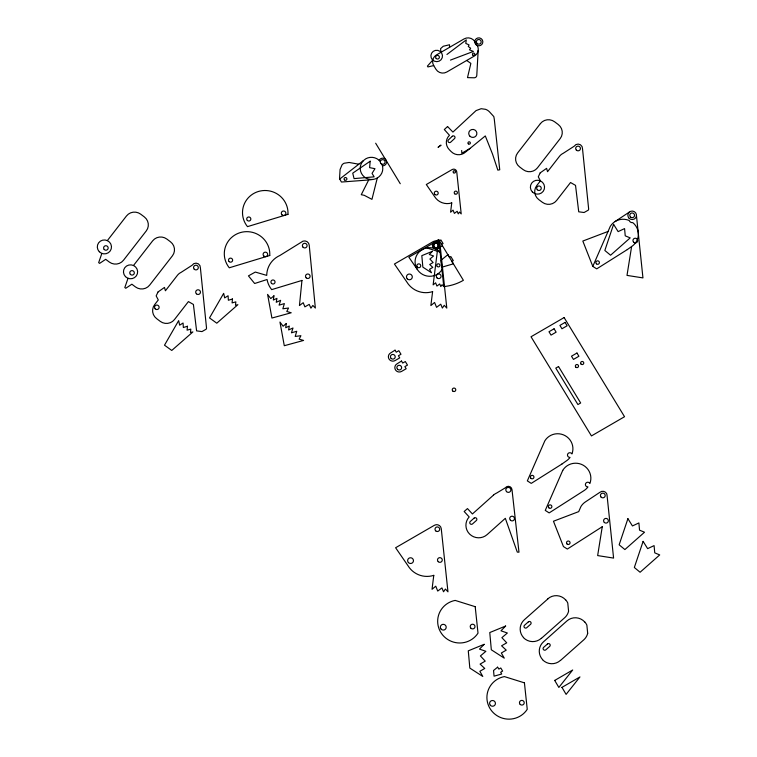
<?xml version="1.0" encoding="UTF-8"?>
<svg xmlns="http://www.w3.org/2000/svg" width="757" height="757" viewBox="0 0 757 757"><rect width="100%" height="100%" fill="white"/><g stroke="black" fill="none" stroke-linecap="round" stroke-linejoin="round"><path stroke-width="1.14" d="M449.507 47.36L449.544 44.758L443.242 46.253L440.565 48.666L440.953 52.328M438.786 239.818L433.136 284.897L435.606 282.815L436.931 286.061L439.722 283.97L440.801 286.553L442.06 284.717L443.763 286.572A47.852 46.915 14.1 0 0 463.388 280.308L438.644 239.524L434.13 242.354M627.345 249.564L596.705 268.877L592.797 266.379L610.293 226.343A15.131 14.837 14.1 0 1 629.218 220.495A3.198 3.142 14.1 0 0 632.757 222.615A15.131 14.837 14.1 0 1 631.612 246.536L627.004 275.397L642.948 277.904L636.467 215.707M381.907 164.193A11.308 11.09 14.1 0 1 377.289 178.009L371.952 199.356L364.249 195.315L361.269 194.71L368.659 179.986L341.426 182.04L339.533 178.69L340.073 169.511L342.041 164.865A6.51 6.378 14.1 0 1 344.132 163.238L349.147 162.471L358.79 164.212M101.864 253.415L98.665 262.641L99.631 263.37L105.706 259.32L109.282 262.026A10.163 9.964 14.1 0 0 123.505 260.228L146.281 230.904A10.163 9.964 14.1 0 0 144.322 216.909L140.698 214.174A10.163 9.964 14.1 0 0 126.476 215.972L107.343 240.612M128.028 278.311L124.82 287.528L125.785 288.256L131.869 284.206L135.437 286.912A10.163 9.964 14.1 0 0 149.659 285.124L172.445 255.79A10.163 9.964 14.1 0 0 170.476 241.795L166.862 239.07A10.163 9.964 14.1 0 0 152.63 240.868L133.497 265.499M432.749 60.106L427.431 66.096L427.932 66.938L433.704 65.566A7.892 7.731 14.1 0 1 436.411 54.968L464.06 38.919A7.892 7.731 14.1 0 1 474.762 41.503M547.879 598.919L524.355 619.746A12.841 12.585 14.1 0 0 523.513 637.545M541.387 638.359L564.902 617.523A12.983 12.727 14.1 0 0 568.583 611.202L567.769 603.017A12.595 12.349 14.1 0 0 565.668 599.847M560.483 660.473L583.997 639.637A12.983 12.727 14.1 0 0 587.678 633.316M339.732 179.049L365.688 158.847A11.308 11.09 14.1 0 1 380.326 161.572M446.942 54.466L466.293 39.866L465.792 43.423L469.037 44.909L468.299 46.489L470.655 48.278L469.463 49.82L473.418 51.41L450.472 60.096M627.298 249.592L631.612 246.536M561.836 464.098L566.16 461.041A15.131 14.837 14.1 0 0 570.04 457.417A2.394 2.347 14.1 0 1 567.542 455.563A2.394 2.347 14.1 0 1 569.018 452.875A2.394 2.347 14.1 0 1 571.951 453.945A15.131 14.837 14.1 0 0 544.832 440.848L527.336 480.884L531.244 483.382L561.883 464.069M615.053 221.536L629.275 212.121M470.125 148.391L461.817 153.226L461.666 150.473M421.971 249.734L434.717 242.221A3.019 2.962 14.1 0 1 439.287 244.483L443.763 286.572M439.42 240.802L440.886 239.95L443.053 243.517L441.586 244.369M437.839 248.447L442.438 245.779M554.626 680.477L572.689 670.002L558.855 687.441L554.711 680.439M561.893 687.422L579.947 676.938L566.113 694.377L561.968 687.375M422.151 249.63L408.856 257.191L417.154 269.227M608.06 231.443L582.824 241.048L592.797 266.379M368.612 179.986L372.567 179.485M426.749 247.918L440.091 252.09A14.591 14.298 14.1 0 0 418.697 252.431A14.591 14.298 14.1 0 0 420.92 273.362A14.591 14.298 14.1 0 0 441.965 269.729M466.69 60.465L470.873 63.389L467.495 77.621L474.137 77.791A2.621 2.564 14.1 0 0 476.787 75.388L478.244 49.148A7.892 7.731 14.1 0 0 477.156 45.439L474.866 41.673M433.704 65.566L435.956 69.275A7.892 7.731 14.1 0 0 446.772 72.029L474.421 55.98A7.892 7.731 14.1 0 0 478.169 50.454M375.661 143.224L400.264 183.724M587.687 633.316L586.864 625.131A12.595 12.349 14.1 0 0 584.764 621.951M377.289 178.009A11.308 11.09 14.1 0 1 362.679 175.264A11.308 11.09 14.1 0 1 363.313 160.702M379.181 160.342A3.87 3.794 14.1 0 1 383.865 158.374A3.87 3.794 14.1 0 1 386.486 162.717A3.87 3.794 14.1 0 1 382.446 165.774M584.735 621.98A12.481 12.235 14.1 0 0 566.908 620.958L543.45 641.86A12.841 12.585 14.1 0 0 542.608 659.659M560.417 660.407A12.632 12.377 14.1 0 1 542.532 659.726M547.813 598.844A12.481 12.235 14.1 0 1 565.63 599.875M541.321 638.293A12.632 12.377 14.1 0 1 523.437 637.612M370.182 161.213L369.615 167.647L374.98 168.688L372.047 173.381L374.147 176.835L354.068 178.614L352.724 173.164L370.182 161.213M187.462 326.258L187.074 330.166L190.821 329.115L190.461 332.541L192.865 331.945L171.763 350.453L164.506 345.192L178.661 320.599L179.646 325.169L183.062 323.021L183.345 327.516L187.462 326.258M232.475 298.987L232.087 302.904L235.843 301.854L235.484 305.279L237.887 304.683L216.786 323.192L209.519 317.931L223.675 293.338L224.668 297.898L228.075 295.76L228.368 300.255L232.475 298.987M301.958 280.44L299.45 305.563L303.197 302.696L304.891 306.859L309.206 304.371L310.928 308.175L312.821 305.44L315.347 308.033L309.225 245.202A4.693 4.599 14.1 0 0 301.163 242.297L279.882 255.488A22.776 22.322 14.1 0 0 266.719 275.387L255.317 272.066L248.447 275.87L254.655 283.506L267.06 279.513A22.776 22.322 14.1 0 0 271.687 289.628L301.958 280.44M432.616 291.615L430.865 305.582L434.575 302.459L436.562 307.333L440.744 304.182L442.362 308.061L444.245 305.317L446.8 308.09L440.091 244.965A4.533 4.447 14.1 0 0 433.231 241.568L394.435 264.023L406.887 282.077A21.877 21.451 14.1 0 0 432.616 291.615M451.749 202.914L450.585 212.225L453.055 210.143L454.38 213.389L457.171 211.288L458.25 213.871L459.508 212.045L461.212 213.9L456.736 171.811A3.019 2.962 14.1 0 0 452.166 169.549L426.305 184.519L434.603 196.555A14.591 14.298 14.1 0 0 451.749 202.914M433.78 575.348L432.029 589.306L435.748 586.192L437.726 591.066L441.908 587.915L443.536 591.785L445.409 589.041L447.964 591.823L441.255 528.689A4.533 4.447 14.1 0 0 434.395 525.292L395.608 547.746L408.061 565.81A21.877 21.451 14.1 0 0 433.78 575.348M273.93 295.836L273.343 300.046L276.939 298.372L276.248 302.298L280.639 300.311L279.096 305.147L284.377 303.595L282.844 308.78L288.54 308.023L286.78 311.468L291.208 312.773L271.924 318.044L267.59 294.388L270.76 298.57L273.93 295.836M286.297 323.504L285.701 327.724L289.306 326.049L288.616 329.976L292.997 327.98L291.454 332.815L296.744 331.273L295.202 336.449L300.908 335.701L299.147 339.136L303.576 340.442L284.291 345.712L279.958 322.056L283.127 326.239L286.297 323.504M602.26 526.721L597.652 555.581L613.586 558.089L607.105 495.892A4.324 4.239 14.1 0 0 599.923 492.305L585.7 501.721A15.131 14.837 14.1 0 0 580.941 506.518L578.708 511.628L553.462 521.232L563.435 546.563L567.353 549.062L602.26 526.721M613.596 224.346L604.834 250.463L610.577 255.223L630.193 237.887L625.235 235.834L624.572 228.595L618.128 231.614L613.596 224.346M627.913 518.687L619.141 544.803L624.894 549.563L644.51 532.228L639.551 530.174L638.889 522.936L632.445 525.954L627.913 518.687M643.109 541.378L634.338 567.485L640.091 572.254L659.707 554.919L654.748 552.856L654.086 545.617L647.642 548.636L643.109 541.378M562.754 470.362L545.258 510.398L549.166 512.905L584.082 490.564A15.131 14.837 14.1 0 0 587.971 486.931A2.394 2.347 14.1 0 1 585.464 485.076A2.394 2.347 14.1 0 1 586.94 482.389A2.394 2.347 14.1 0 1 589.883 483.458A15.131 14.837 14.1 0 0 562.754 470.362M158.062 291.937L156.16 295.892L158.289 299.942L154.646 304.636A10.163 9.964 14.1 0 0 156.614 318.631L160.229 321.356A10.163 9.964 14.1 0 0 174.46 319.568L188.417 301.589L193.404 304.446L196.602 330.875L201.968 331.585L206.131 329.229A2.848 2.791 14.1 0 0 206.529 328.112L200.397 267.874A4.476 4.391 14.1 0 0 192.07 265.291L180.989 272.435A10.163 9.964 14.1 0 0 177.431 275.302L165.414 290.783L164.487 287.414L158.062 291.937M540.186 172.87L538.284 176.826L540.413 180.876L536.77 185.569A10.163 9.964 14.1 0 0 538.738 199.564L542.353 202.289A10.163 9.964 14.1 0 0 556.584 200.491L570.541 182.513L575.528 185.38L578.726 211.809L584.092 212.509L588.255 210.162A2.848 2.791 14.1 0 0 588.653 209.036L582.521 148.807A4.476 4.391 14.1 0 0 574.194 146.224L563.113 153.368A10.163 9.964 14.1 0 0 559.555 156.235L547.538 171.707L546.611 168.347L540.186 172.87M540.413 123.599L517.637 152.933A10.163 9.964 14.1 0 0 519.605 166.928L523.219 169.653A10.163 9.964 14.1 0 0 537.442 167.865L560.227 138.531A10.163 9.964 14.1 0 0 558.259 124.536L554.644 121.811A10.163 9.964 14.1 0 0 540.413 123.599M432.398 251.315L429.295 254.494L433.553 255.97L429.9 259.055L433.118 262.518L429.702 264.496L432.796 267.401L429.531 269.293L431.481 272.728L422.851 267.155L421.819 255.658L432.398 251.315M484.158 644.33L479.503 649.099L485.88 651.313L480.402 655.941L485.228 661.126L480.108 664.097L484.745 668.459L479.862 671.289L482.777 676.446L469.832 668.09L468.28 650.84L484.158 644.33M505.638 626.03L500.983 630.808L507.36 633.013L501.891 637.649L506.717 642.825L501.588 645.797L506.234 650.159L501.342 652.998L504.266 658.145L491.321 649.79L489.77 632.549L505.638 626.03M447.557 126.533L444.321 129.542L449.469 135.295A10.257 10.059 14.1 0 0 449.166 149.526L451.144 151.57A10.257 10.059 14.1 0 0 465.631 152.006L485.303 135.938L492.504 154.031L497.841 170.145L499.743 169.767L494.293 119.218L493.81 116.578L489.524 111.885A10.257 10.059 14.1 0 0 485.521 109.311L481.159 108.705L476.068 110.598L452.923 132.078L447.557 126.533M452.289 136.288L448.456 139.865A1.609 1.58 14.1 0 0 448.409 142.098A1.609 1.58 14.1 0 0 450.68 142.165L454.512 138.588A1.609 1.58 14.1 0 0 454.56 136.355A1.609 1.58 14.1 0 0 452.289 136.288M493.479 495.125L472.425 513.965L467.476 508.581L464.173 511.505L469.17 516.946A12.67 12.424 14.1 0 0 469.662 534.12A12.67 12.424 14.1 0 0 487.139 534.593L505.326 518.327L517.286 552.127L518.98 552.175L512.006 489.713A3.662 3.596 14.1 0 0 505.373 487.782L496.753 493.006A12.67 12.424 14.1 0 0 493.479 495.125M474.1 518.119L470.286 521.488A1.656 1.628 14.1 0 0 470.182 523.787A1.656 1.628 14.1 0 0 472.519 523.92L476.323 520.542A1.656 1.628 14.1 0 0 476.437 518.242A1.656 1.628 14.1 0 0 474.1 518.119M528.339 621.885L524.535 625.254A1.656 1.628 14.1 0 0 524.421 627.553A1.656 1.628 14.1 0 0 526.768 627.685L530.572 624.307A1.656 1.628 14.1 0 0 530.676 622.008A1.656 1.628 14.1 0 0 528.339 621.885M547.434 643.999L543.63 647.367A1.656 1.628 14.1 0 0 543.517 649.667A1.656 1.628 14.1 0 0 545.863 649.799L549.667 646.421A1.656 1.628 14.1 0 0 549.771 644.122A1.656 1.628 14.1 0 0 547.434 643.999M497.604 667.182L493.545 670.484L494.056 676.162L501.711 674.023L500.68 672.244L502.629 671.062L500.765 667.986L498.872 669.093L497.604 667.182M447.832 254.731L441.17 260.124L441.833 267.202L453.301 263.862L451.929 261.477L453.292 260.616L450.812 256.528L449.516 257.276L447.832 254.731M395.04 350.179L390.527 353.008A4.457 4.372 14.1 0 0 389.003 358.998A4.457 4.372 14.1 0 0 395.116 360.55L399.715 357.881L398.419 355.743L400.983 354.257L398.825 350.699L396.261 352.185L395.04 350.179M401.494 361.042L396.98 363.871A4.457 4.372 14.1 0 0 395.457 369.861A4.457 4.372 14.1 0 0 401.56 371.422L406.168 368.744L404.872 366.615L407.474 365.101L405.317 361.543L402.715 363.048L401.494 361.042M440.886 145.212L438.189 147.208L440.886 145.212M564.116 317.562L531.026 336.761L591.444 435.928L624.534 416.719L564.116 317.562M554.077 328.784L548.986 331.746L551.039 335.114L556.13 332.162L554.077 328.784M565.072 322.406L559.915 325.406L561.959 328.775L567.125 325.784L565.072 322.406M576.957 353.027L571.497 356.197L573.456 359.424L578.916 356.244L576.957 353.027M558.524 366.53L555.789 368.11L577.922 404.56L580.657 402.979L558.524 366.53M287.972 214.345L247.482 226.636A22.776 22.322 14.1 0 1 258.355 191.493A22.776 22.322 14.1 0 1 287.972 214.345M269.766 255.497L229.276 267.789A22.776 22.322 14.1 0 1 240.149 232.645A22.776 22.322 14.1 0 1 269.766 255.497M475.197 606.679L455.175 600.415A21.877 21.451 14.1 0 0 441.53 633.533A21.877 21.451 14.1 0 0 478.008 633.136L475.197 606.679M524.431 682.852L504.408 676.588A21.877 21.451 14.1 0 0 490.773 709.706A21.877 21.451 14.1 0 0 527.241 709.309L524.431 682.852M604.313 522.425A2.394 2.347 14.1 0 0 608.297 521.336A2.394 2.347 14.1 0 0 605.316 518.488A2.394 2.347 14.1 0 0 604.313 522.425M567.059 543.999A1.769 1.741 14.1 0 0 570.002 543.195A1.769 1.741 14.1 0 0 567.797 541.075A1.769 1.741 14.1 0 0 567.059 543.999M601.143 497.16A2.394 2.347 14.1 0 0 605.127 496.081A2.394 2.347 14.1 0 0 602.146 493.223A2.394 2.347 14.1 0 0 601.143 497.16M548.882 507.833A1.769 1.741 14.1 0 0 551.825 507.029A1.769 1.741 14.1 0 0 549.62 504.919A1.769 1.741 14.1 0 0 548.882 507.833M530.95 478.32A1.769 1.741 14.1 0 0 533.903 477.516A1.769 1.741 14.1 0 0 531.698 475.405A1.769 1.741 14.1 0 0 530.95 478.32M381.026 163.654A2.394 2.347 14.1 0 0 385.01 162.566A2.394 2.347 14.1 0 0 382.03 159.718A2.394 2.347 14.1 0 0 381.026 163.654M344.435 179.854A1.419 1.391 14.1 0 0 346.838 179.362A1.419 1.391 14.1 0 0 345.183 177.564A1.419 1.391 14.1 0 0 344.435 179.854M576.389 150.151A2.394 2.347 14.1 0 0 580.373 149.072A2.394 2.347 14.1 0 0 577.392 146.215A2.394 2.347 14.1 0 0 576.389 150.151M532.379 191.994A7.106 6.964 14.1 0 0 544.292 189.155A7.106 6.964 14.1 0 0 535.729 180.412A7.106 6.964 14.1 0 0 532.379 191.994M537.281 189.733A2.29 2.243 14.1 0 0 541.151 188.928A2.29 2.243 14.1 0 0 538.473 186.033A2.29 2.243 14.1 0 0 537.281 189.733M432.446 59.812A5.81 5.696 14.1 0 0 442.239 57.683A5.81 5.696 14.1 0 0 435.389 50.397A5.81 5.696 14.1 0 0 432.446 59.812M475.888 44.559A4.04 3.965 14.1 0 0 482.682 42.95A4.04 3.965 14.1 0 0 477.809 37.964A4.04 3.965 14.1 0 0 475.888 44.559M477.137 43.499A2.394 2.347 14.1 0 0 481.111 42.42A2.394 2.347 14.1 0 0 478.14 39.563A2.394 2.347 14.1 0 0 477.137 43.499M436.193 58.488A1.874 1.836 14.1 0 0 439.325 57.683A1.874 1.836 14.1 0 0 437.026 55.422A1.874 1.836 14.1 0 0 436.193 58.488M472.803 55.091A1.192 1.173 14.1 0 0 474.79 54.551A1.192 1.173 14.1 0 0 473.305 53.122A1.192 1.173 14.1 0 0 472.803 55.091M196.413 293.801A2.394 2.347 14.1 0 0 200.397 292.713A2.394 2.347 14.1 0 0 197.416 289.865A2.394 2.347 14.1 0 0 196.413 293.801M510.426 520.22A2.394 2.347 14.1 0 0 514.41 519.132A2.394 2.347 14.1 0 0 511.429 516.283A2.394 2.347 14.1 0 0 510.426 520.22M506.547 491.624A2.536 2.479 14.1 0 0 510.795 490.583A2.536 2.479 14.1 0 0 507.72 487.48A2.536 2.479 14.1 0 0 506.547 491.624M435.72 530.865A2.347 2.299 14.1 0 0 439.618 529.805A2.347 2.299 14.1 0 0 436.704 527.014A2.347 2.299 14.1 0 0 435.72 530.865M438.218 561.666A2.394 2.347 14.1 0 0 442.202 560.587A2.394 2.347 14.1 0 0 439.221 557.729A2.394 2.347 14.1 0 0 438.218 561.666M408.392 562.555A2.933 2.877 14.1 0 0 413.341 561.524A2.933 2.877 14.1 0 0 409.925 557.814A2.933 2.877 14.1 0 0 408.392 562.555M454.711 193.792A1.599 1.561 14.1 0 0 457.36 193.073A1.599 1.561 14.1 0 0 455.373 191.171A1.599 1.561 14.1 0 0 454.711 193.792M434.821 194.388A1.959 1.911 14.1 0 0 438.123 193.697A1.959 1.911 14.1 0 0 435.843 191.228A1.959 1.911 14.1 0 0 434.821 194.388M453.481 172.7A1.192 1.173 14.1 0 0 455.468 172.161A1.192 1.173 14.1 0 0 453.982 170.732A1.192 1.173 14.1 0 0 453.481 172.7M397.586 369.302A2.394 2.347 14.1 0 0 401.57 368.224A2.394 2.347 14.1 0 0 398.589 365.366A2.394 2.347 14.1 0 0 397.586 369.302M441.113 629.124A2.933 2.877 14.1 0 0 446.072 628.092A2.933 2.877 14.1 0 0 442.646 624.383A2.933 2.877 14.1 0 0 441.113 629.124M470.939 628.234A2.394 2.347 14.1 0 0 474.923 627.156A2.394 2.347 14.1 0 0 471.942 624.298A2.394 2.347 14.1 0 0 470.939 628.234M520.182 704.407A2.394 2.347 14.1 0 0 524.156 703.329A2.394 2.347 14.1 0 0 521.185 700.471A2.394 2.347 14.1 0 0 520.182 704.407M490.356 705.297A2.933 2.877 14.1 0 0 495.305 704.265A2.933 2.877 14.1 0 0 491.88 700.556A2.933 2.877 14.1 0 0 490.356 705.297M433.487 247.918A3.605 3.53 14.1 0 0 439.476 246.29A3.605 3.53 14.1 0 0 434.991 241.994A3.605 3.53 14.1 0 0 433.487 247.918M417.372 267.06A1.959 1.911 14.1 0 0 420.674 266.369A1.959 1.911 14.1 0 0 418.394 263.9A1.959 1.911 14.1 0 0 417.372 267.06M437.262 266.464A1.599 1.561 14.1 0 0 439.912 265.745A1.599 1.561 14.1 0 0 437.925 263.843A1.599 1.561 14.1 0 0 437.262 266.464M434.319 247.075A2.394 2.347 14.1 0 0 438.303 245.987A2.394 2.347 14.1 0 0 435.322 243.139A2.394 2.347 14.1 0 0 434.319 247.075M581.026 364.051A1.58 1.552 14.1 0 0 583.704 363.492A1.58 1.552 14.1 0 0 581.859 361.496A1.58 1.552 14.1 0 0 581.026 364.051M575.774 367.107A1.58 1.552 14.1 0 0 578.443 366.549A1.58 1.552 14.1 0 0 576.597 364.543A1.58 1.552 14.1 0 0 575.774 367.107M391.161 358.449A2.394 2.347 14.1 0 0 395.145 357.37A2.394 2.347 14.1 0 0 392.164 354.513A2.394 2.347 14.1 0 0 391.161 358.449M407.228 278.822A2.933 2.877 14.1 0 0 412.177 277.791A2.933 2.877 14.1 0 0 408.752 274.081A2.933 2.877 14.1 0 0 407.228 278.822M437.054 277.933A2.394 2.347 14.1 0 0 441.028 276.854A2.394 2.347 14.1 0 0 438.057 273.996A2.394 2.347 14.1 0 0 437.054 277.933M434.546 247.142A2.347 2.299 14.1 0 0 438.445 246.082A2.347 2.299 14.1 0 0 435.53 243.281A2.347 2.299 14.1 0 0 434.546 247.142M303.008 247.16A2.356 2.309 14.1 0 0 306.992 246.328A2.356 2.309 14.1 0 0 304.238 243.347A2.356 2.309 14.1 0 0 303.008 247.16M271.536 283.43A2.072 2.025 14.1 0 0 274.99 282.512A2.072 2.025 14.1 0 0 272.435 280.033A2.072 2.025 14.1 0 0 271.536 283.43M306.188 277.828A2.299 2.252 14.1 0 0 310.02 276.844A2.299 2.252 14.1 0 0 307.21 274.062A2.299 2.252 14.1 0 0 306.188 277.828M281.983 214.837A2.299 2.252 14.1 0 0 285.815 213.853A2.299 2.252 14.1 0 0 283.004 211.071A2.299 2.252 14.1 0 0 281.983 214.837M247.331 220.438A2.072 2.025 14.1 0 0 250.785 219.521A2.072 2.025 14.1 0 0 248.23 217.041A2.072 2.025 14.1 0 0 247.331 220.438M263.777 255.989A2.299 2.252 14.1 0 0 267.609 255.005A2.299 2.252 14.1 0 0 264.799 252.223A2.299 2.252 14.1 0 0 263.777 255.989M229.125 261.591A2.072 2.025 14.1 0 0 232.579 260.673A2.072 2.025 14.1 0 0 230.024 258.194A2.072 2.025 14.1 0 0 229.125 261.591M468.318 143.83A1.192 1.173 14.1 0 0 470.315 143.291A1.192 1.173 14.1 0 0 468.82 141.862A1.192 1.173 14.1 0 0 468.318 143.83M469.974 136.269A4.078 3.993 14.1 0 0 476.759 134.424A4.078 3.993 14.1 0 0 471.687 129.561A4.078 3.993 14.1 0 0 469.974 136.269M125.473 276.636A7.106 6.964 14.1 0 0 137.377 273.76A7.106 6.964 14.1 0 0 128.794 265.045A7.106 6.964 14.1 0 0 125.473 276.636M130.365 274.356A2.29 2.243 14.1 0 0 134.226 273.551A2.29 2.243 14.1 0 0 131.557 270.656A2.29 2.243 14.1 0 0 130.365 274.356M194.265 269.227A2.394 2.347 14.1 0 0 198.249 268.139A2.394 2.347 14.1 0 0 195.268 265.291A2.394 2.347 14.1 0 0 194.265 269.227M155.157 308.799A2.29 2.243 14.1 0 0 159.027 307.995A2.29 2.243 14.1 0 0 156.349 305.099A2.29 2.243 14.1 0 0 155.157 308.799M99.318 251.75A7.106 6.964 14.1 0 0 111.222 248.873A7.106 6.964 14.1 0 0 102.63 240.158A7.106 6.964 14.1 0 0 99.318 251.75M104.201 249.469A2.29 2.243 14.1 0 0 108.071 248.665A2.29 2.243 14.1 0 0 105.393 245.77A2.29 2.243 14.1 0 0 104.201 249.469M452.781 391.038A1.769 1.741 14.1 0 0 455.723 390.243A1.769 1.741 14.1 0 0 453.519 388.123A1.769 1.741 14.1 0 0 452.781 391.038M633.666 242.24A2.394 2.347 14.1 0 0 637.649 241.161A2.394 2.347 14.1 0 0 634.669 238.304A2.394 2.347 14.1 0 0 633.666 242.24M596.412 263.815A1.769 1.741 14.1 0 0 599.355 263.01A1.769 1.741 14.1 0 0 597.15 260.9A1.769 1.741 14.1 0 0 596.412 263.815M629.162 218.328A4.324 4.239 14.1 0 0 636.353 216.379A4.324 4.239 14.1 0 0 630.969 211.222A4.324 4.239 14.1 0 0 629.162 218.328M630.496 216.985A2.394 2.347 14.1 0 0 634.48 215.896A2.394 2.347 14.1 0 0 631.499 213.048A2.394 2.347 14.1 0 0 630.496 216.985"/></g></svg>
